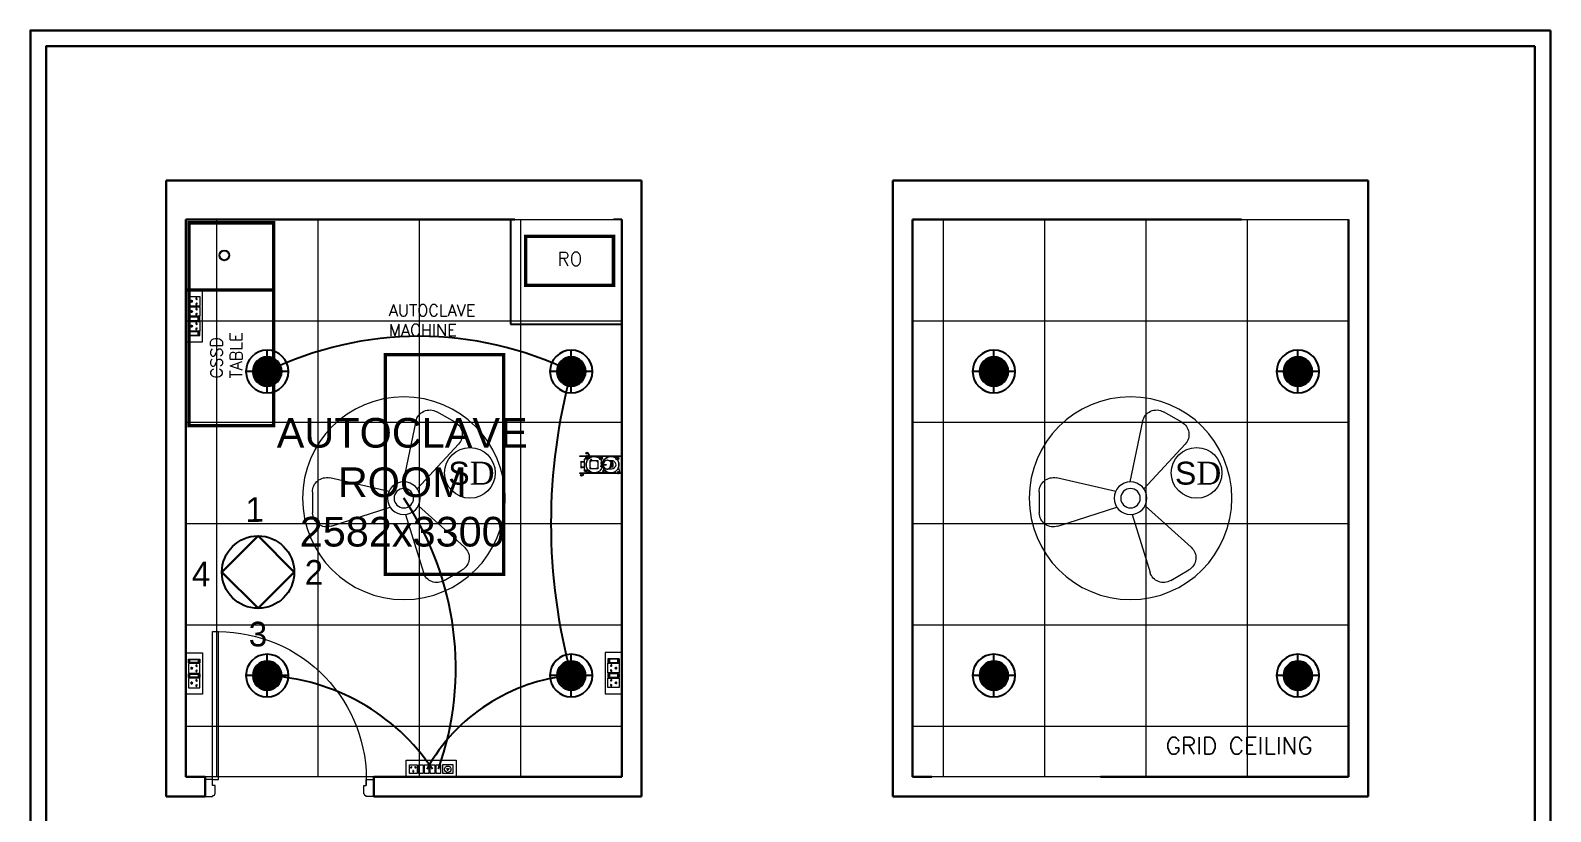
# Model space of a CAD drawing. Header units: millimetres. Extents: x 3552052 to 4144896, y -707811 to -630695.
# Drawn here: x 3831618 to 3840618, y -686372 to -681748 of the extents above; entities that cross this region are included whole.
import ezdxf

# ---------------------------------------------------------------- set-up
doc = ezdxf.new("R2010")
doc.units = ezdxf.units.MM
doc.header["$LTSCALE"] = 6
doc.header["$MEASUREMENT"] = 0
doc.linetypes.add('HIDDEN', pattern=[0.375, 0.25, -0.125])
doc.layers.get('0').update_dxf_attribs({"linetype": 'CONTINUOUS', "lineweight": 0})
for name, color, linetype, lineweight in [('DIM', 7, 'CONTINUOUS', 0), ('DOOR', 44, 'CONTINUOUS', 0), ('ELE 63A 3PH INDUSTRIAL SOCKET', 1, 'CONTINUOUS', 0), ('ELE-1200MM CEILINGFAN', 6, 'CONTINUOUS', 0), ('ELE-12W LED', 1, 'CONTINUOUS', 0), ('ELE-12W UPS LIGHT', 3, 'CONTINUOUS', 0), ('ELE-2NOS OF 6-16 RAW POWER SOCKET', 1, 'CONTINUOUS', 0), ('ELE-4M RAW P.SB', 40, 'CONTINUOUS', 0), ('ELE-4M UPS P.SB', 3, 'CONTINUOUS', 0), ('ELE-6M RAW P.SB', 40, 'HIDDEN', 0), ('ELE-8M 6-16A UPS SOCKET', 223, 'CONTINUOUS', 0), ('ELE-SOCKET NMBERING', 7, 'CONTINUOUS', 9), ('ELE. 2N0S OF 6-16 UPS SOCKETS', 191, 'CONTINUOUS', 0), ('EQP', 6, 'CONTINUOUS', 0), ('FA-BELOW SMOKE DERECTOR', 1, 'CONTINUOUS', 0), ('MEP_HVAC_TEXT', 7, 'CONTINUOUS', 0), ('WALL', 8, 'CONTINUOUS', 0)]:
    doc.layers.add(name, color=color, linetype=linetype, lineweight=lineweight)
doc.layers.add('ELE-LIGHTING WIRING', color=7, linetype='CONTINUOUS', lineweight=0, true_color=0x63d7b6)
doc.styles.add('Annotation', font='tahoma.ttf')
doc.styles.add('ARIAL', font='arial.ttf')
doc.styles.add('PDF Times New Roman', font='times.ttf')
doc.styles.get("Standard").update_dxf_attribs({"font": 'SIMPLEX'})

# ---------------------------------------------------------------- blocks, each defined once
blk = doc.blocks.new('QWE')
at = {"layer": 'ELE-12W UPS LIGHT', "lineweight": 25}
h = blk.add_hatch(dxfattribs=at)
h.set_pattern_fill('ANSI31', color=8)
h.set_pattern_definition([(45, (-1135553.9097, 459369.4158), (-2.24506403, 2.24506403), [])])
edge = h.paths.add_edge_path()
edge.add_arc((0, 0), 85.7, 0, 360)
at = {"layer": 'ELE-12W UPS LIGHT', "color": 3, "lineweight": 25}
for p, q in [((0, -126.1), (0, 126.1)), ((-126.1, 0), (126.1, 0))]:
    blk.add_line(p, q, dxfattribs=at)
for radius in [126.1, 85.7]:
    blk.add_circle((0, 0), radius, dxfattribs=at)
blk = doc.blocks.new('FFGFG77')
at = {"layer": 'ELE-4M UPS P.SB', "color": 251, "linetype": 'ByBlock'}
for p, q in [((3573325.5, -675532.1), (3573325.5, -678832.1)), ((3573925.5, -675532.1), (3573925.5, -678832.1)), ((3574525.5, -675532.1), (3574525.5, -678832.1)), ((3575125.5, -675532.1), (3575125.5, -678832.1)), ((3573143, -676132.1), (3575725.5, -676132.1)), ((3573143, -676732.1), (3575725.5, -676732.1)), ((3573143, -677332.1), (3575725.5, -677332.1)), ((3573143, -677932.1), (3575725.5, -677932.1)), ((3573143, -678532.1), (3575725.5, -678532.1))]:
    blk.add_line(p, q, dxfattribs=at)
blk.add_lwpolyline([(3573143, -675532.1), (3575725.5, -675532.1), (3575725.5, -678832.1), (3573143, -678832.1)], close=True, dxfattribs=at)
blk = doc.blocks.new('A$C19B8274B')
at = {"layer": 'DOOR'}
for p, q in [((-45, 925), (-80, 925)), ((-80, 50), (-80, 925)), ((-45, 50), (-45, 925)), ((-45, 50), (-80, 50)), ((-955, -50), (-955, -47.5)), ((-940, -35), (-942.5, -35)), ((-60, -35), (-57.5, -35)), ((-45, -50), (-45, -47.5))]:
    blk.add_line(p, q, dxfattribs=at)
for points in [[(-940, 15), (-955, 15), (-955, 50), (-1000, 50), (-1000, -50), (-955, -50)], [(-940, -35), (-940, 15)], [(-60, 15), (-45, 15), (-45, 50), (0, 50), (0, -50), (-45, -50)], [(-60, -35), (-60, 15)]]:
    blk.add_lwpolyline(points, dxfattribs=at)
at = {"layer": 'DOOR', "color": 145}
blk.add_arc((-80, 50), 875, 90, 182.29244, dxfattribs=at)
at = {"layer": 'DOOR'}
for centre, start, end in [((-955, -35), 270, 0), ((-45, -35), 180, 270)]:
    blk.add_arc(centre, 12.5, start, end, dxfattribs=at)
blk = doc.blocks.new('5Y3AQY')
at = {"layer": 'ELE. 2N0S OF 6-16 UPS SOCKETS', "color": 72, "lineweight": 0}
for p, q in [((-312, -26), (-278, -26)), ((-312, -124), (-312, -26)), ((-312, -124), (-312, -26)), ((-312, -124), (-278, -124)), ((-278, -124), (-312, -124)), ((-309, -37), (-281, -37)), ((-309, -113), (-309, -37)), ((-309, -40), (-281, -40)), ((-281, -113), (-309, -113)), ((-281, -37), (-281, -113)), ((-278, -26), (-278, -124)), ((-272, -26), (-272, -124)), ((-187, -26), (-272, -26)), ((-272, -124), (-187, -124)), ((-187, -124), (-187, -26)), ((-181, -26), (-148, -26)), ((-181, -124), (-181, -26)), ((-181, -124), (-181, -26)), ((-181, -124), (-148, -124)), ((-148, -124), (-181, -124)), ((-179, -37), (-150, -37)), ((-179, -113), (-179, -37)), ((-179, -40), (-150, -40)), ((-150, -113), (-179, -113)), ((-150, -37), (-150, -113)), ((-148, -26), (-148, -124)), ((-57, -26), (-142, -26)), ((-142, -26), (-142, -124)), ((-142, -124), (-57, -124)), ((-57, -124), (-57, -26))]:
    blk.add_line(p, q, dxfattribs=at)
blk.add_lwpolyline([(-368, 0), (0, 0), (0, -150), (-368, -150)], close=True, dxfattribs=at)
for centre, radius, start, end in [((-254, -56), 5.7, 87.49, 354.7311), ((-249, -52), 4.6, 284.9049, 157.3162), ((-230, -99), 6.62, 127.1584, 52.8416), ((-230, -92), 4.22, 341.4031, 198.5969), ((-210, -52), 4.6, 22.6838, 255.0951), ((-205, -56), 5.7, 185.2689, 92.51), ((-124, -56), 5.7, 87.49, 354.7311), ((-119, -52), 4.6, 284.9049, 157.3162), ((-99, -99), 6.62, 127.1584, 52.8416), ((-99, -92), 4.22, 341.4031, 198.5969), ((-80, -52), 4.6, 22.6838, 255.0951), ((-75, -56), 5.7, 185.2689, 92.51)]:
    blk.add_arc(centre, radius, start, end, dxfattribs=at)
blk = doc.blocks.new('543E')
at = {"layer": 'ELE. 2N0S OF 6-16 UPS SOCKETS', "color": 72, "linetype": 'ByBlock', "lineweight": 0}
for p, q in [((-124, -57), (-124, -91)), ((-26, -57), (-124, -57)), ((-26, -57), (-124, -57)), ((-124, -91), (-26, -91)), ((-124, -96), (-26, -96)), ((-124, -181), (-124, -96)), ((-113, -60), (-113, -88)), ((-37, -60), (-113, -60)), ((-113, -88), (-37, -88)), ((-110, -60), (-110, -88)), ((-37, -88), (-37, -60)), ((-26, -57), (-26, -91)), ((-26, -91), (-26, -57)), ((-26, -96), (-26, -181)), ((-26, -181), (-124, -181)), ((-124, -187), (-124, -221)), ((-26, -187), (-124, -187)), ((-26, -187), (-124, -187)), ((-124, -221), (-26, -221)), ((-124, -312), (-124, -227)), ((-124, -227), (-26, -227)), ((-113, -190), (-113, -218)), ((-37, -190), (-113, -190)), ((-113, -218), (-37, -218)), ((-110, -190), (-110, -218)), ((-37, -218), (-37, -190)), ((-26, -187), (-26, -221)), ((-26, -221), (-26, -187)), ((-26, -227), (-26, -312)), ((-26, -312), (-124, -312)), ((-124, -402), (-124, -317)), ((-124, -317), (-26, -317)), ((-26, -402), (-124, -402)), ((-26, -317), (-26, -402))]:
    blk.add_line(p, q, dxfattribs=at)
blk.add_lwpolyline([(-150, 0), (-150, -459), (0, -459), (0, 0)], close=True, dxfattribs=at)
for centre, radius, start, end in [((-98, -119), 4.6, 112.6838, 345.0951), ((-94, -115), 5.7, 275.2689, 182.51), ((-58, -139), 4.22, 71.4031, 288.5969), ((-51, -139), 6.62, 217.1584, 142.8416), ((-98, -159), 4.6, 14.9049, 247.3162), ((-98, -249), 4.6, 112.6838, 345.0951), ((-94, -163), 5.7, 177.49, 84.7311), ((-94, -245), 5.7, 275.2689, 182.51), ((-58, -269), 4.22, 71.4031, 288.5969), ((-51, -269), 6.62, 217.1584, 142.8416), ((-98, -289), 4.6, 14.9049, 247.3162), ((-98, -340), 4.6, 112.6838, 345.0951), ((-98, -379), 4.6, 14.9049, 247.3162), ((-94, -293), 5.7, 177.49, 84.7311), ((-94, -335), 5.7, 275.2689, 182.51), ((-94, -384), 5.7, 177.49, 84.7311), ((-58, -360), 4.22, 71.4031, 288.5969), ((-51, -360), 6.62, 217.1584, 142.8416)]:
    blk.add_arc(centre, radius, start, end, dxfattribs=at)
blk = doc.blocks.new('DFGG')
at = {"layer": 'ELE-4M RAW P.SB', "color": 40, "ltscale": 10}
for p, q in [((3584690.5, -679090.2), (3584683, -679091.7)), ((3584684.4, -679095.5), (3584690.9, -679091.3)), ((3584692, -679080.7), (3584692.3, -679088.5)), ((3584693.4, -679092), (3584698.4, -679097.8)), ((3584693.5, -679088.6), (3584695.9, -679081.4)), ((3584701, -679094.7), (3584694, -679091.1)), ((3584873.2, -679064.5), (3584919.4, -679064.5)), ((3584873.2, -679117.2), (3584873.2, -679064.5)), ((3584919.4, -679117.2), (3584873.2, -679117.2)), ((3584919.4, -679064.5), (3584919.4, -679117.2))]:
    blk.add_line(p, q, dxfattribs=at)
for points in [[(3584939.4, -679144.9), (3584643.2, -679144.9), (3584643.2, -679044.9), (3584939.4, -679044.9)], [(3584721.1, -679117.6), (3584663.1, -679117.6), (3584663.1, -679064.8), (3584721.1, -679064.8)], [(3584760.8, -679117.2), (3584734.4, -679117.2), (3584734.4, -679064.5), (3584760.8, -679064.5)], [(3584830.2, -679117.2), (3584803.8, -679117.2), (3584803.8, -679064.5), (3584830.2, -679064.5)], [(3584864.9, -679117.2), (3584838.5, -679117.2), (3584838.5, -679064.5), (3584864.9, -679064.5)]]:
    blk.add_lwpolyline(points, close=True, dxfattribs=at)
for radius in [19.1, 1.78]:
    blk.add_circle((3584692.4, -679090.3), radius, dxfattribs=at)
for centre, radius, start, end in [((3584883.1, -679101.2), 3.1, 5.26891, 272.51003), ((3584885.5, -679103.3), 2.5, 202.68381, 75.09514), ((3584896.3, -679077.8), 3.6, 307.15837, 232.84163), ((3584896.3, -679081.4), 2.29, 161.40312, 18.59688), ((3584907, -679103.3), 2.5, 104.90486, 337.31619), ((3584909.5, -679101.2), 3.1, 267.48997, 174.73109)]:
    blk.add_arc(centre, radius, start, end, dxfattribs=at)
at = {"layer": 'ELE-6M RAW P.SB', "color": 3, "linetype": 'ByBlock'}
blk.add_lwpolyline([(3584795.5, -679117.2), (3584769.1, -679117.2), (3584769.1, -679064.5), (3584795.5, -679064.5)], close=True, dxfattribs=at)
blk = doc.blocks.new('32A 1PH INDUSTRIAL SOCKETS')
at = {"layer": 'ELE 63A 3PH INDUSTRIAL SOCKET', "lineweight": 0}
for points in [[(-366, 47), (-366, 47), (-366, 47), (-366, 48), (-366, 48), (-367, 48), (-367, 47), (-367, 47)], [(-366, 45), (-366, 45), (-366, 46), (-366, 46), (-366, 46), (-367, 46), (-367, 46), (-367, 45)]]:
    blk.add_hatch(color=1, dxfattribs=at).paths.add_polyline_path(points)
at = {"layer": 'ELE 63A 3PH INDUSTRIAL SOCKET', "color": 1, "lineweight": 0, "ltscale": 0.225}
blk.add_lwpolyline([(-501, -104), (-501, -97), (-7, -97), (-7, 97), (-501, 97), (-501, 104), (0, 104), (0, -104)], close=True, dxfattribs=at)
at = {"layer": 'ELE 63A 3PH INDUSTRIAL SOCKET', "color": 1, "lineweight": 0}
for points in [[(-495, 32), (-477, 32), (-477, 29), (-458, 34), (-477, 39), (-477, 36), (-495, 36)], [(-402, 65), (-449, 65), (-449, -65), (-421, -65)], [(-426, 136), (-426, 139), (-426, 142)], [(-407, 88), (-426, 88)], [(-423, 134), (-423, 139), (-423, 144)], [(-412, 139), (-419, 139), (-419, 147)], [(-419, 139), (-419, 130)], [(-417, 98), (-417, 76)], [(-417, 88), (-417, 88)], [(-417, 88), (-417, 88)], [(-413, 106), (-361, 92)], [(-395, 110), (-397, 139), (-408, 139)], [(-404, 104), (-404, 65)], [(-400, 90), (-390, 80)], [(-398, 93), (-388, 83)], [(-370, 74), (-397, 139)], [(-391, 88), (-391, 88)], [(-374, 55), (-374, 53), (-374, 52), (-374, 51)], [(-370, 60), (-371, 59), (-372, 58), (-373, 57)], [(-372, 52), (-373, 53), (-372, 55), (-372, 57), (-368, 53)], [(-372, 50), (-371, 49), (-370, 48), (-368, 48)], [(-372, 48), (-371, 47), (-370, 46), (-369, 46)], [(-366, 60), (-368, 59), (-370, 59), (-370, 58)], [(-370, 59), (-366, 55)], [(-363, 60), (-365, 61), (-366, 61), (-368, 61)], [(-367, 52), (-363, 48)], [(-366, 47), (-365, 47), (-363, 48), (-363, 49)], [(-366, 46), (-365, 46), (-363, 46), (-362, 47)], [(-365, 54), (-361, 50), (-361, 52), (-360, 53), (-360, 54)], [(-361, 57), (-362, 58), (-363, 59), (-364, 59)], [(-364, 55), (-364, 55)], [(-359, 55), (-359, 57), (-360, 58), (-361, 59)], [(-360, 48), (-359, 50), (-359, 52), (-359, 53)], [(-133, 97), (-329, 97)], [(-221, 25), (-252, 25), (-252, 15), (-221, 15)], [(-242, 62), (-244, 60), (-245, 59), (-246, 57), (-246, 55), (-247, 53), (-246, 51), (-245, 49)], [(-246, 15), (-246, -15)], [(-246, 4), (-189, 4), (-189, -4), (-246, -4)], [(-235, 25), (-237, 31), (-239, 37), (-242, 43), (-245, 49), (-243, 45)], [(-222, 25), (-222, 15)], [(-174, -52), (-172, -52), (-167, -52), (-163, -51), (-159, -50), (-154, -48), (-150, -46), (-146, -43), (-143, -40), (-139, -37), (-136, -33), (-134, -29), (-131, -24), (-130, -20), (-128, -15), (-127, -10), (-126, -5), (-126, 0), (-126, 4), (-127, 8)], [(-152, 49), (-141, 50), (-138, 48), (-135, 45), (-132, 42), (-129, 38), (-126, 34), (-123, 29), (-121, 24), (-120, 20), (-127, 8), (-134, 10)], [(-128, 21), (-120, 20)], [(-107, -24), (-114, -30), (-126, -30), (-119, -24), (-117, -18), (-116, -12), (-115, -6), (-115, 0), (-115, 5), (-116, 10), (-116, 15), (-117, 20), (-121, 15), (-123, 15)], [(-126, -30), (-124, -24), (-122, -18), (-121, -12), (-120, -6), (-120, 0), (-120, 5), (-120, 10), (-121, 15)], [(-120, 20), (-117, 20)], [(-495, -33), (-477, -33), (-477, -36), (-458, -31), (-477, -26), (-477, -29), (-495, -29)], [(-487, -123), (-487, -126), (-487, -129)], [(-484, -121), (-484, -126), (-484, -132)], [(-480, -135), (-480, -118)], [(-473, -126), (-480, -126)], [(-469, -126), (-458, -126), (-450, -92)], [(-429, -65), (-429, -78), (-436, -78), (-436, -76), (-440, -76), (-440, -78), (-447, -78), (-447, -65)], [(-429, -67), (-447, -67)], [(-429, -71), (-447, -71)], [(-436, -71), (-440, -67)], [(-438, -84), (-438, -63)], [(-133, -97), (-329, -97)], [(-221, -25), (-252, -25), (-252, -15), (-221, -15)], [(-227, -25), (-225, -31), (-223, -37), (-220, -43), (-217, -49), (-220, -43), (-223, -36)], [(-222, -15), (-222, -25)], [(-221, -4), (-221, -26), (-215, -26), (-213, -30), (-210, -33), (-208, -37), (-204, -40), (-201, -43), (-197, -46), (-193, -48), (-189, -50), (-185, -51), (-181, -52), (-177, -52)], [(-220, -62), (-218, -60), (-217, -59), (-216, -57), (-216, -55), (-216, -53), (-216, -51), (-217, -49)], [(-49, -106), (-101, -92)], [(-58, -88), (-34, -88)], [(-45, -98), (-45, -78)], [(-45, -88), (-45, -88)]]:
    blk.add_lwpolyline(points, dxfattribs=at)
at = {"layer": 'ELE 63A 3PH INDUSTRIAL SOCKET', "color": 1, "lineweight": 0, "ltscale": 0.036667}
blk.add_lwpolyline([(-491, 30), (-491, -27)], dxfattribs=at)
at = {"layer": 'ELE 63A 3PH INDUSTRIAL SOCKET', "color": 1, "lineweight": 0}
for points in [[(-412, 106, 0.580946), (-435, 83), (-429, 65)], [(-235, -25, -2.970687), (-280, 84), (-278, 83), (-276, 83), (-274, 83), (-272, 83), (-271, 84), (-269, 86), (-268, 87)], [(-417, -62), (-415, -60), (-414, -59), (-413, -57), (-412, -55), (-412, -53), (-413, -51), (-414, -49, -0.770115), (-280, 84, 0.770115), (-414, -49)], [(-227, 25, -0.494902), (-84, 84), (-82, 83), (-80, 83), (-78, 83), (-76, 83), (-74, 84), (-72, 86), (-71, 87)], [(-177, -52), (-173, -52), (-169, -51), (-166, -50), (-162, -48), (-158, -46), (-154, -43), (-150, -40), (-147, -37), (-144, -33), (-141, -29), (-139, -24), (-137, -20), (-136, -15), (-135, -10), (-134, -5), (-134, 0), (-134, 5), (-134, 10), (-128, 21), (-130, 25), (-132, 29), (-135, 34), (-138, 37), (-141, 41), (-144, 44), (-148, 46), (-152, 49), (-156, 47), (-158, 48), (-162, 50), (-167, 51), (-171, 52), (-175, 52, 0.278874), (-215, 26), (-221, 26), (-221, 4)], [(-46, 62), (-47, 60), (-48, 59), (-49, 57), (-50, 55), (-50, 53), (-49, 51), (-49, 49, -0.770115), (-182, -84), (-184, -83), (-186, -83), (-188, -83), (-190, -83), (-192, -84), (-193, -86), (-195, -87)], [(-155, -48), (-125, -48, 0.407317), (-70, 0, 0.415703), (-125, 48), (-138, 48)], [(-119, -24), (-107, -24), (-105, -18), (-104, -12), (-103, -6), (-103, 0, 0.169576), (-119, 46), (-136, 46)], [(-243, -45, -0.430134), (-379, -84), (-380, -83), (-382, -83), (-384, -83), (-386, -83), (-388, -84), (-390, -86), (-391, -87)], [(-49, -106, 0.580946), (-27, -83), (-41, -32)]]:
    blk.add_lwpolyline(points, format="xyb", dxfattribs=at)
for points in [[(-380, -51), (-380, 51), (-288, 51), (-288, -51)], [(-372, 39), (-371, 39), (-370, 40), (-369, 41), (-369, 42), (-369, 43), (-369, 44), (-369, 45), (-370, 45), (-371, 46), (-372, 46), (-373, 46), (-374, 45), (-375, 45), (-375, 44), (-375, 43), (-375, 42), (-375, 41), (-374, 40), (-373, 39)], [(-296, 39), (-295, 39), (-294, 40), (-293, 41), (-293, 42), (-293, 43), (-293, 44), (-293, 45), (-294, 45), (-295, 46), (-296, 46), (-297, 46), (-298, 45), (-299, 45), (-299, 44), (-299, 43), (-299, 42), (-299, 41), (-298, 40), (-297, 39)], [(-372, -46), (-371, -46), (-370, -45), (-369, -45), (-369, -44), (-369, -43), (-369, -42), (-369, -41), (-370, -40), (-371, -39), (-372, -39), (-373, -39), (-374, -40), (-375, -41), (-375, -42), (-375, -43), (-375, -44), (-375, -45), (-374, -45), (-373, -46)], [(-296, -46), (-295, -46), (-294, -45), (-293, -45), (-293, -44), (-293, -43), (-293, -42), (-293, -41), (-294, -40), (-295, -39), (-296, -39), (-297, -39), (-298, -40), (-299, -41), (-299, -42), (-299, -43), (-299, -44), (-299, -45), (-298, -45), (-297, -46)]]:
    blk.add_lwpolyline(points, close=True, dxfattribs=at)
for centre, radius in [((-420, 139), 11.7), ((-417, 88), 6.57), ((-394, 87), 9.32), ((-394, 86), 7.39), ((-252, 77), 18.6), ((-252, 77), 10.5), ((-55, 77), 18.6), ((-55, 77), 10.5), ((-481, -126), 11.5), ((-407, -77), 18.5), ((-407, -77), 10.6), ((-210, -77), 18.5), ((-210, -77), 10.6), ((-45, -88), 6.48)]:
    blk.add_circle(centre, radius, dxfattribs=at)
for radius, start, end in [(97.4, 59.7533, 158.0316), (97.5, 239.7992, 30.2008)]:
    blk.add_arc((-133, 0), radius, start, end, dxfattribs=at)
for points in [[(-393, 110), (-397, 110), (-394, 96)], [(-368, 75), (-372, 73), (-365, 61)], [(-452, -91), (-448, -92), (-447, -78)]]:
    blk.add_solid(points, dxfattribs=at)
blk = doc.blocks.new('RTUH 6U')
at = {"layer": 'ELE-2NOS OF 6-16 RAW POWER SOCKET', "color": 30, "lineweight": 0, "ltscale": 300}
for p, q in [((-312, -26), (-227, -26)), ((-312, -124), (-312, -26)), ((-227, -124), (-312, -124)), ((-227, -26), (-227, -124)), ((-187, -26), (-221, -26)), ((-221, -26), (-221, -124)), ((-187, -124), (-221, -124)), ((-221, -124), (-187, -124)), ((-190, -37), (-218, -37)), ((-218, -37), (-218, -113)), ((-190, -40), (-218, -40)), ((-218, -113), (-190, -113)), ((-190, -113), (-190, -37)), ((-187, -124), (-187, -26)), ((-187, -124), (-187, -26)), ((-181, -124), (-181, -26)), ((-181, -26), (-96, -26)), ((-96, -124), (-181, -124)), ((-96, -26), (-96, -124)), ((-57, -26), (-91, -26)), ((-91, -26), (-91, -124)), ((-57, -124), (-91, -124)), ((-91, -124), (-57, -124)), ((-60, -37), (-88, -37)), ((-88, -37), (-88, -113)), ((-60, -40), (-88, -40)), ((-88, -113), (-60, -113)), ((-60, -113), (-60, -37)), ((-57, -124), (-57, -26)), ((-57, -124), (-57, -26))]:
    blk.add_line(p, q, dxfattribs=at)
blk.add_lwpolyline([(0, 0), (-368, 0), (-368, -150), (0, -150)], close=True, dxfattribs=at)
for centre, radius, start, end in [((-293, -56), 5.7, 87.49, 354.7311), ((-289, -52), 4.6, 284.9049, 157.3162), ((-269, -99), 6.62, 127.1584, 52.8416), ((-269, -92), 4.22, 341.4031, 198.5969), ((-249, -52), 4.6, 22.6838, 255.0951), ((-245, -56), 5.7, 185.2689, 92.51), ((-163, -56), 5.7, 87.49, 354.7311), ((-159, -52), 4.6, 284.9049, 157.3162), ((-139, -99), 6.62, 127.1584, 52.8416), ((-139, -92), 4.22, 341.4031, 198.5969), ((-119, -52), 4.6, 22.6838, 255.0951), ((-115, -56), 5.7, 185.2689, 92.51)]:
    blk.add_arc(centre, radius, start, end, dxfattribs=at)
blk = doc.blocks.new('18W LED')
at = {"layer": 'ELE-12W LED', "lineweight": 25}
h = blk.add_hatch(dxfattribs=at)
h.set_pattern_fill('ANSI31', color=252)
h.set_pattern_definition([(45, (-1135553.9097, 459369.4158), (-2.24506403, 2.24506403), [])])
edge = h.paths.add_edge_path()
edge.add_arc((0, 0), 85.7, 0, 360)
at = {"layer": 'ELE-12W LED', "color": 1, "lineweight": 25}
for p, q in [((0, -126.1), (0, 126.1)), ((-126.1, 0), (126.1, 0))]:
    blk.add_line(p, q, dxfattribs=at)
for radius in [126.1, 85.7]:
    blk.add_circle((0, 0), radius, dxfattribs=at)
blk = doc.blocks.new('SMOKE DETECTOR')
at = {"layer": 'FA-BELOW SMOKE DERECTOR', "color": 7}
blk.add_circle((931028.7, -118293.9), 166, dxfattribs=at)
at = {"layer": 'FA-BELOW SMOKE DERECTOR', "insert": (930887.1, -118373), "char_height": 150, "attachment_point": 7, "style": 'PDF Times New Roman'}
blk.add_mtext('{\\fArial|b0|i0|c0|p34;S}D', dxfattribs=at)
blk = doc.blocks.new('A$C07FB25EA')
at = {"layer": 'ELE-1200MM CEILINGFAN', "color": 3}
for p, q in [((6.53, 13.37), (9.47, 11.64)), ((0.26, 2.64), (3.17, 12.07)), ((9.84, 7.94), (2.36, 1.21)), ((-11.8, 4.55), (-2.22, 1.44)), ((-14.84, -1.03), (-14.81, 2.38)), ((-2.41, -1.1), (-12.04, -3.29)), ((2.16, -1.54), (8.87, -8.78)), ((1.96, -12.49), (-0.13, -2.65)), ((8.31, -12.34), (5.35, -14.02))]:
    blk.add_line(p, q, dxfattribs=at)
at = {"layer": 'ELE-1200MM CEILINGFAN', "color": 5, "ltscale": 10}
blk.add_circle((0, 0), 16.45, dxfattribs=at)
at = {"layer": 'ELE-1200MM CEILINGFAN', "color": 3}
for radius in [2.65, 1.58]:
    blk.add_circle((0, 0), radius, dxfattribs=at)
for centre, start, end in [((5.36, 11.38), 59.5281, 162.5229), ((8.3, 9.66), 311.9493, 59.5281), ((-12.51, 2.36), 71.9493, 179.5281), ((-12.54, -1.05), 179.5281, 282.5229), ((7.18, -10.34), 299.5281, 42.5229), ((4.21, -12.02), 191.9493, 299.5281)]:
    blk.add_arc(centre, 2.3, start, end, dxfattribs=at)

msp = doc.modelspace()

# ---------------------------------------------------------------- linework, layer by layer
at = {"color": 7, "lineweight": 30}
for points in [[(3840617.6, -681747.6), (3840617.6, -697775.8), (3831617.6, -697775.8), (3831617.6, -681747.6)], [(3840524.3, -681840.9), (3840524.3, -697682.6), (3831710.9, -697682.6), (3831710.9, -681840.9)], [(3832965.3, -684739.7), (3832750.8, -684954.2), (3832965.3, -685168.6), (3833179.7, -684954.2), (3832965.3, -684739.7)]]:
    msp.add_lwpolyline(points, close=True, dxfattribs=at)
at = {"lineweight": -3}
msp.add_circle((3832965.3, -684954.2), 214.4, dxfattribs=at)
at = {"layer": 'ELE-LIGHTING WIRING', "lineweight": -3}
for centre, radius, start, end in [((3833919.7, -685605.5), 2047.2, 63.92018, 116.07982), ((3838126.5, -684666.8), 3427.1, 164.77471, 195.22529), ((3832339.4, -685521.8), 1796.5, 340.52209, 34.01641), ((3834915.4, -686652.9), 1090.4, 95.03498, 150.78854)]:
    msp.add_arc(centre, radius, start, end, dxfattribs=at)
at = {"layer": 'ELE-LIGHTING WIRING', "color": 254, "lineweight": -3, "true_color": 0xdebad0}
msp.add_arc((3832953.4, -686825.4), 1260.4, 33.98866, 86.98243, dxfattribs=at)
at = {"layer": 'EQP', "lineweight": -3}
for p, q in [((3834459.7, -682866.8), (3834459.7, -683486.8)), ((3835119.7, -682866.8), (3835069.7, -682866.8)), ((3832537.2, -683285), (3833057.3, -683285)), ((3834459.7, -683486.8), (3835119.7, -683486.8)), ((3833719.7, -684966.8), (3833719.7, -683666.8)), ((3833719.7, -683666.8), (3834419.7, -683666.8)), ((3834419.7, -683666.8), (3834419.7, -684966.8)), ((3834419.7, -684966.8), (3833719.7, -684966.8))]:
    msp.add_line(p, q, dxfattribs=at)
at = {"layer": 'EQP', "lineweight": -3, "const_width": 20}
for points in [[(3832557.3, -682886.8), (3832557.3, -684086.8), (3833057.3, -684086.8), (3833057.3, -682886.8), (3832557.3, -682886.8)], [(3835069.7, -682966.8), (3834549.7, -682966.8), (3834549.7, -683256.8), (3835069.7, -683256.8), (3835069.7, -682966.8)], [(3833057.3, -683285), (3832537.2, -683285)], [(3833057.3, -684086.8), (3833057.3, -683386.8)], [(3833719.7, -683666.8), (3834419.7, -683666.8), (3834419.7, -684966.8), (3833719.7, -684966.8), (3833719.7, -683666.8)]]:
    msp.add_lwpolyline(points, dxfattribs=at)
at = {"layer": 'EQP', "lineweight": -3}
msp.add_circle((3832765.7, -683079.3), 29.5, dxfattribs=at)
at = {"layer": 'WALL', "color": 7, "lineweight": 30}
for p, q in [((3835234.8, -682636.8), (3832422.2, -682636.8)), ((3832422.2, -686281.8), (3832422.2, -682636.8)), ((3835234.7, -686281.8), (3835234.8, -682636.8)), ((3839536.9, -682636.8), (3836724.4, -682636.8)), ((3836724.4, -686281.8), (3836724.4, -682636.8)), ((3839536.9, -686281.8), (3839536.9, -682636.8)), ((3834484.8, -682866.8), (3832537.2, -682866.8)), ((3832537.2, -686166.8), (3832537.2, -682866.8)), ((3835119.7, -684481.8), (3835119.7, -682866.8)), ((3838786.9, -682866.8), (3836839.4, -682866.8)), ((3836839.4, -686166.8), (3836839.4, -682866.8)), ((3839421.9, -684481.8), (3839421.9, -682866.8)), ((3835119.7, -684481.8), (3835119.8, -684481.8)), ((3835119.7, -686166.8), (3835119.8, -684481.8)), ((3839421.9, -684481.8), (3839421.9, -684481.8)), ((3839421.9, -686166.8), (3839421.9, -684481.8)), ((3832651.3, -686166.8), (3832537.2, -686166.8)), ((3832651.3, -686166.8), (3832651.3, -686281.8)), ((3835119.7, -686166.8), (3833651.3, -686166.8)), ((3833651.3, -686166.8), (3833651.3, -686281.8)), ((3836953.5, -686166.8), (3836839.4, -686166.8)), ((3839421.9, -686166.8), (3837953.5, -686166.8)), ((3832651.3, -686281.8), (3832422.2, -686281.8)), ((3835234.7, -686281.8), (3833651.3, -686281.8)), ((3837953.5, -686281.8), (3836724.4, -686281.8)), ((3839536.9, -686281.8), (3837953.5, -686281.8))]:
    msp.add_line(p, q, dxfattribs=at)

# ---------------------------------------------------------------- block references
at = {"layer": 'DOOR', "color": 251, "lineweight": -3, "xscale": -1}
msp.add_blockref('A$C19B8274B', (3832651.3, -686231.8), dxfattribs=at)
at = {"layer": 'ELE 63A 3PH INDUSTRIAL SOCKET', "lineweight": -3, "xscale": 0.4966085565469101, "yscale": 0.4966085565469101, "zscale": 0.4966085565469101}
msp.add_blockref('32A 1PH INDUSTRIAL SOCKETS', (3835119.7, -684318.4), dxfattribs=at)
at = {"layer": 'ELE-1200MM CEILINGFAN', "color": 7, "lineweight": -3, "ltscale": 8, "xscale": -36.47592107175105, "yscale": 36.47592107175105, "zscale": 36.47592107175105, "rotation": 180}
for p in [(3833828.5, -684516.8), (3838130.7, -684516.8)]:
    msp.add_blockref('A$C07FB25EA', p, dxfattribs=at)
at = {"layer": 'ELE-12W LED', "color": 6, "lineweight": -3, "xscale": -1}
for p in [(3833019.7, -683766.8), (3834819.7, -683766.8), (3837321.9, -683766.8), (3839121.9, -683766.8), (3834819.7, -685566.8), (3839121.9, -685566.8)]:
    msp.add_blockref('18W LED', p, dxfattribs=at)
at = {"layer": 'ELE-12W UPS LIGHT', "lineweight": -3, "xscale": -1}
for p in [(3833019.7, -685566.8), (3837321.9, -685566.8)]:
    msp.add_blockref('QWE', p, dxfattribs=at)
at = {"layer": 'ELE-2NOS OF 6-16 RAW POWER SOCKET', "color": 3, "lineweight": -3, "xscale": 0.6666669986440074, "yscale": 0.6666669986440074, "zscale": 0.6666669986440074, "rotation": 89.9999999999999}
msp.add_blockref('RTUH 6U', (3835019.7, -685430.1), dxfattribs=at)
at = {"layer": 'ELE-4M UPS P.SB', "color": 0, "lineweight": -3}
for p in [(259394.2, -7334.6), (263696.4, -7334.6)]:
    msp.add_blockref('FFGFG77', p, dxfattribs=at)
at = {"layer": 'ELE-4M UPS P.SB', "color": 0, "lineweight": -3, "rotation": 180}
msp.add_blockref('DFGG', (7418780.7, -1365211.7), dxfattribs=at)
at = {"layer": 'ELE-8M 6-16A UPS SOCKET', "color": 254, "lineweight": -3, "true_color": 0xdebad0, "xscale": 0.6666666666666666, "yscale": 0.6666666666666666, "zscale": 0.6666666666666666, "rotation": 180}
msp.add_blockref('543E', (3832537.2, -683591.1), dxfattribs=at)
at = {"layer": 'ELE. 2N0S OF 6-16 UPS SOCKETS', "color": 3, "lineweight": -3, "xscale": 0.6666666666661493, "yscale": 0.6666666666661493, "zscale": 0.6666666666661493, "rotation": 270}
msp.add_blockref('5Y3AQY', (3832637.2, -685676.8), dxfattribs=at)
at = {"layer": 'FA-BELOW SMOKE DERECTOR', "color": 6, "lineweight": -3, "xscale": 0.9035551315104862, "yscale": 0.9035551315104862, "zscale": 0.9035551315104862}
for p in [(2992984, -577481.7), (2997286.1, -577481.7)]:
    msp.add_blockref('SMOKE DETECTOR', p, dxfattribs=at)

# ---------------------------------------------------------------- texts
at = {"lineweight": -3, "ltscale": 0.1, "char_height": 136.805, "width": 184.566, "attachment_point": 5, "rotation": 0.1103}
for s, insert in [('\\pxqc;{\\F.shx.shx;\\H1.0669x;1}', (3832945.9, -684583.7)), ('\\pxqc;{\\F.shx.shx.shx.shx;\\H1.0669x;4}', (3832627.5, -684965.6)), ('\\pxqc;{\\F.shx.shx.shx;\\H1.0669x;2}', (3833296.4, -684955.8)), ('\\pxqc;{\\F.shx.shx.shx.shx;\\H1.0669x;3}', (3832964.7, -685322.2))]:
    msp.add_mtext(s, dxfattribs=dict(at, insert=insert))
at = {"layer": 'DIM', "color": 7, "lineweight": -3, "insert": (3833818.9, -684277.2), "char_height": 175.57, "width": 1589.812, "attachment_point": 5, "style": 'ARIAL'}
msp.add_mtext('\\PAUTOCLAVE\\PROOM\\P2582x3300', dxfattribs=at)
at = {"layer": 'ELE-SOCKET NMBERING', "color": 0, "lineweight": -3, "insert": (3838339.5, -685931.9), "char_height": 100.004, "width": 2358.602, "attachment_point": 1, "style": 'Annotation'}
msp.add_mtext('{\\Fromans|c0;GRID CEILING }', dxfattribs=at)
at = {"layer": 'MEP_HVAC_TEXT', "lineweight": -3, "attachment_point": 1}
for s, width, insert, char_height in [('RO', 147.894, (3834738, -683060.7), 80), ('AUTOCLAVE MACHINE', 677.153, (3833739.4, -683369.8), 70)]:
    msp.add_mtext_dynamic_manual_height_columns(s, width=width, gutter_width=10, heights=[0], dxfattribs=dict(at, insert=insert, char_height=char_height))
at = {"layer": 'MEP_HVAC_TEXT', "lineweight": -3, "insert": (3832684, -683807.5), "char_height": 70, "attachment_point": 1, "rotation": 90}
msp.add_mtext_dynamic_manual_height_columns('CSSD TABLE', width=335.751, gutter_width=10, heights=[0], dxfattribs=at)

doc.saveas('drawing.dxf')
